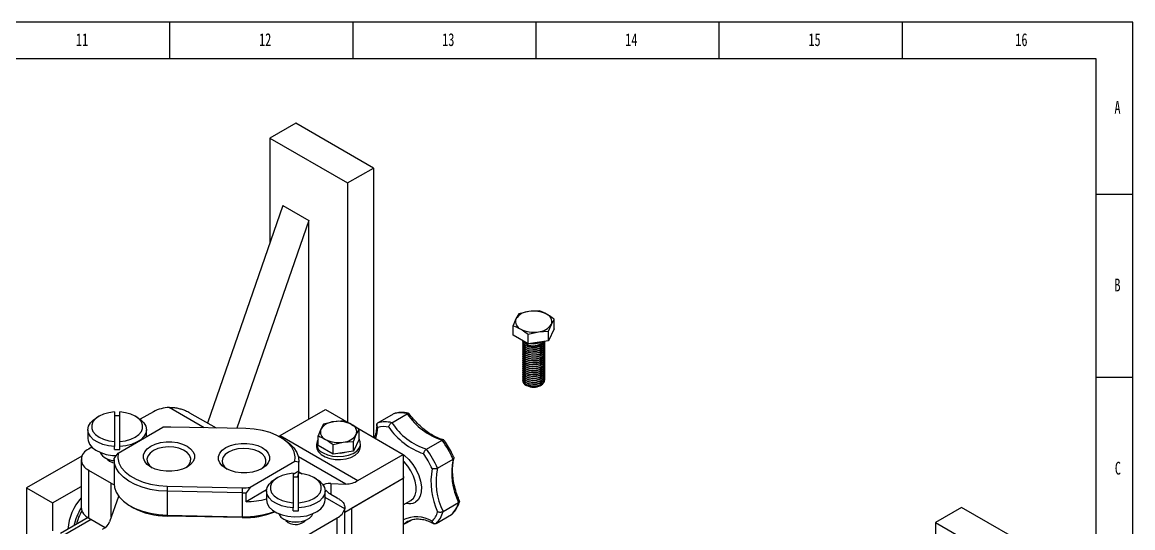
# Model space of a CAD drawing. Header units: millimetres. Extents: x 0 to 841, y 0 to 594.
# Drawn here: x 537.7 to 841, y 456 to 594 of the extents above; entities that cross this region are included whole.
import ezdxf

# ---------------------------------------------------------------- set-up
doc = ezdxf.new("R2010")
doc.units = ezdxf.units.MM
doc.layers.add('10', color=7, linetype='Continuous')
doc.layers.add('5', color=7, linetype='Continuous')
doc.styles.add('SLDTEXTSTYLE4', font='TXT', dxfattribs={"width": 0.7})

msp = doc.modelspace()

# ---------------------------------------------------------------- linework, layer by layer
at = {"color": 7, "linetype": 'Continuous', "lineweight": 25}
for p, q in [((612.46, 566.45), (605.39, 562.37)), ((633.68, 554.2), (612.46, 566.45)), ((605.39, 562.37), (626.6, 550.12)), ((605.39, 562.37), (605.39, 533.79)), ((626.6, 550.12), (633.68, 554.2)), ((633.68, 554.2), (633.68, 480.72)), ((626.6, 550.12), (626.6, 484.8)), ((608.93, 543.99), (588.35, 484.58)), ((608.93, 543.99), (616, 539.91)), ((616, 539.91), (596.33, 483.13)), ((616, 485.62), (616, 539.91)), ((672.57, 513.01), (671.83, 511.17)), ((673.32, 514.39), (672.57, 513.01)), ((676.11, 515.05), (673.32, 514.39)), ((678.9, 515.25), (676.11, 515.05)), ((682.23, 511.51), (682.98, 512.89)), ((682.98, 510.26), (682.98, 512.89)), ((671.83, 508.54), (671.83, 511.17)), ((675.91, 508.81), (678.7, 509.47)), ((678.7, 509.47), (681.48, 509.67)), ((681.48, 509.67), (682.23, 511.51)), ((682.98, 510.26), (681.48, 507.04)), ((681.48, 507.04), (681.48, 509.67)), ((675.91, 506.18), (671.83, 508.54)), ((674.4, 506.96), (674.4, 506.87)), ((675.91, 506.18), (675.91, 508.81)), ((681.48, 507.04), (675.91, 506.18)), ((680.4, 506.87), (680.4, 506.88)), ((674.4, 506.43), (674.4, 506.34)), ((674.4, 505.9), (674.4, 505.81)), ((674.4, 505.37), (674.4, 505.28)), ((674.4, 504.84), (674.4, 504.75)), ((674.4, 504.31), (674.4, 504.22)), ((674.4, 503.77), (674.4, 503.69)), ((680.4, 506.34), (680.4, 506.43)), ((680.4, 505.81), (680.4, 505.9)), ((680.4, 505.28), (680.4, 505.37)), ((680.4, 504.75), (680.4, 504.84)), ((680.4, 504.22), (680.4, 504.31)), ((680.4, 503.69), (680.4, 503.77)), ((674.4, 503.24), (674.4, 503.16)), ((674.4, 502.71), (674.4, 502.63)), ((674.4, 502.18), (674.4, 502.09)), ((674.4, 501.65), (674.4, 501.56)), ((674.4, 501.12), (674.4, 501.03)), ((674.4, 500.59), (674.4, 500.5)), ((680.4, 503.16), (680.4, 503.24)), ((680.4, 502.63), (680.4, 502.71)), ((680.4, 502.09), (680.4, 502.18)), ((680.4, 501.56), (680.4, 501.65)), ((680.4, 501.03), (680.4, 501.12)), ((680.4, 500.5), (680.4, 500.59)), ((674.4, 500.06), (674.4, 499.97)), ((674.4, 499.53), (674.4, 499.44)), ((674.4, 499), (674.4, 498.91)), ((674.4, 498.47), (674.4, 498.38)), ((674.4, 497.94), (674.4, 497.85)), ((674.4, 497.41), (674.4, 497.32)), ((680.4, 499.97), (680.4, 500.06)), ((680.4, 499.44), (680.4, 499.53)), ((680.4, 498.91), (680.4, 499)), ((680.4, 498.38), (680.4, 498.47)), ((680.4, 497.85), (680.4, 497.94)), ((680.4, 497.32), (680.4, 497.41)), ((674.4, 496.88), (674.4, 496.79)), ((674.4, 496.35), (674.4, 496.17)), ((675.28, 494.95), (675.49, 494.83)), ((679.31, 494.83), (679.52, 494.95)), ((680.4, 496.79), (680.4, 496.88)), ((680.4, 496.17), (680.4, 496.35)), ((608.22, 481.13), (620.59, 488.27)), ((620.59, 488.27), (627.66, 484.19)), ((558.72, 486.43), (558.01, 486.03)), ((562.92, 487.6), (562.92, 479.56)), ((564.42, 479.56), (564.42, 487.6)), ((569.33, 486.03), (568.62, 486.43)), ((573.57, 487.66), (569.99, 485.59)), ((583.47, 487.4), (590.67, 483.24)), ((634.87, 484.63), (639.11, 487.08)), ((638.65, 484.67), (642.89, 487.12)), ((555.67, 482.76), (555.67, 480.31)), ((563.91, 476.37), (576.16, 483.44)), ((571.67, 480.85), (571.67, 482.76)), ((598.8, 483.08), (578.3, 483.49)), ((619.3, 482.89), (618.55, 481.05)), ((620.05, 484.27), (619.3, 482.89)), ((622.84, 484.94), (620.05, 484.27)), ((625.62, 485.14), (622.84, 484.94)), ((627.67, 484.18), (641.81, 476.02)), ((628.96, 481.4), (629.71, 482.78)), ((629.71, 480.15), (629.71, 482.78)), ((562.92, 479.56), (562.92, 478.16)), ((564.42, 478.16), (564.42, 479.56)), ((607.85, 480.92), (608.22, 481.13)), ((608.22, 481.13), (629.43, 468.88)), ((608.93, 480.31), (608.22, 480.72)), ((618.55, 478.43), (618.55, 481.05)), ((622.63, 478.7), (625.42, 479.36)), ((625.42, 479.36), (628.21, 479.56)), ((628.21, 479.56), (628.96, 481.4)), ((629.71, 480.15), (628.21, 476.93)), ((628.21, 476.93), (628.21, 479.56)), ((648.17, 477.44), (652.41, 479.89)), ((556.78, 477.97), (555.89, 477.45)), ((562.82, 474.92), (563.91, 476.37)), ((562.92, 477.35), (562.92, 478.16)), ((564.42, 477.35), (564.42, 478.16)), ((618.13, 478.88), (618.13, 478.06)), ((622.63, 476.07), (618.55, 478.43)), ((622.63, 476.07), (622.63, 478.7)), ((628.21, 476.93), (622.63, 476.07)), ((630.13, 478.06), (630.13, 478.88)), ((554.05, 475.57), (538.92, 466.84)), ((553.84, 474.6), (553.84, 461.53)), ((562.81, 474.6), (562.81, 468.06)), ((612.22, 474.05), (599.97, 466.98)), ((613.31, 473.86), (612.22, 474.05)), ((613.31, 471.41), (613.31, 473.86)), ((613.32, 470.85), (613.32, 474.19)), ((629.43, 468.88), (641.81, 476.02)), ((641.81, 476.02), (641.81, 469.49)), ((651.17, 472.25), (655.41, 474.69)), ((555.89, 471.74), (562.08, 468.17)), ((555.89, 471.74), (555.89, 458.67)), ((613.31, 471.41), (611.71, 470.49)), ((611.71, 470.86), (611.71, 462.82)), ((613.21, 462.82), (613.21, 470.86)), ((613.24, 470.86), (613.31, 471.41)), ((545.99, 462.76), (553.84, 467.29)), ((577.33, 467.34), (577.3, 465.94)), ((577.33, 467.34), (597.84, 466.93)), ((607.51, 469.7), (606.8, 469.29)), ((618.12, 469.29), (617.41, 469.7)), ((622.01, 468.08), (626.1, 467.92)), ((625.83, 460.27), (641.81, 469.49)), ((627.66, 461.33), (641.81, 469.49)), ((641.81, 469.49), (641.81, 447.08)), ((538.92, 466.84), (545.99, 462.76)), ((538.92, 466.84), (538.92, 450.37)), ((564, 464.52), (561.61, 457.63)), ((564.04, 464.64), (564, 464.52)), ((597.8, 465.53), (577.3, 465.94)), ((577.3, 465.94), (577.3, 459.41)), ((597.84, 466.93), (597.8, 465.53)), ((597.8, 465.53), (597.8, 459)), ((599.97, 466.98), (598.89, 465.54)), ((604.48, 466.31), (598.89, 463.09)), ((598.89, 463.09), (598.89, 465.54)), ((604.46, 466.02), (604.46, 463.58)), ((620.46, 463.58), (620.46, 466.02)), ((622.01, 465.15), (623.78, 464.13)), ((545.99, 462.76), (545.99, 455.16)), ((567.21, 461.94), (567.91, 461.53)), ((611.71, 462.82), (611.71, 461.43)), ((611.71, 460.61), (611.71, 461.43)), ((613.21, 461.43), (613.21, 462.82)), ((613.21, 460.61), (613.21, 461.43)), ((625.83, 448.47), (625.83, 461.53)), ((627.66, 461.33), (627.66, 450.1)), ((641.81, 462.22), (643.89, 463.43)), ((652.67, 460.39), (656.91, 462.84)), ((794.19, 461.54), (787.12, 457.46)), ((815.4, 449.29), (794.19, 461.54)), ((555.73, 458.77), (548.17, 454.41)), ((555.89, 458.67), (560.42, 456.06)), ((577.3, 459.41), (597.8, 459)), ((577.3, 459.41), (577.33, 459.17)), ((597.84, 458.76), (577.33, 459.17)), ((597.84, 458.76), (597.8, 459)), ((606.1, 448.47), (623.78, 458.68)), ((623.78, 445.61), (623.78, 458.68)), ((642.16, 457.04), (644, 458.1)), ((650.75, 457.14), (654.99, 459.59)), ((787.12, 457.46), (808.33, 445.21)), ((787.12, 457.46), (787.12, 404.38))]:
    msp.add_line(p, q, dxfattribs=at)
at = {"color": 8, "linetype": 'Continuous', "lineweight": 25}
for p, q in [((587.47, 483.31), (577.91, 488.83)), ((626.1, 467.92), (613.18, 475.38)), ((613.32, 471.27), (614.21, 470.75)), ((562.08, 458.99), (562.08, 468.17)), ((622.01, 468.08), (622.01, 465.15)), ((625.8, 461.18), (620.46, 464.26)), ((556.6, 458.27), (549.05, 453.9))]:
    msp.add_line(p, q, dxfattribs=at)
at = {"color": 7, "linetype": 'Continuous', "lineweight": 25, "flags": 128}
for points in [[(675.28, 506.18), (674.68, 506.67), (674.48, 507)], [(675.28, 506.26), (674.68, 506.76), (674.54, 506.97)], [(680.4, 506.88), (680.3, 506.51), (679.86, 505.96), (679.12, 505.54), (678.18, 505.29), (677.14, 505.23), (676.13, 505.39), (675.28, 505.73)], [(680.4, 506.87), (680.3, 506.42), (679.86, 505.88), (679.12, 505.45), (678.18, 505.2), (677.14, 505.14), (676.13, 505.3), (675.28, 505.65)], [(680.38, 506.65), (680.39, 506.58), (680.3, 505.98), (679.86, 505.43), (679.12, 505.01), (678.18, 504.75), (677.14, 504.7), (676.13, 504.86), (675.28, 505.2)], [(677.86, 506.48), (678.93, 506.63), (679.18, 506.69)], [(680.4, 506.34), (680.3, 505.89), (679.86, 505.35), (679.12, 504.92), (678.18, 504.67), (677.14, 504.61), (676.13, 504.77), (675.28, 505.11)], [(680.38, 506.12), (680.39, 506.05), (680.3, 505.45), (679.86, 504.9), (679.12, 504.48), (678.18, 504.22), (677.14, 504.17), (676.13, 504.33), (675.28, 504.67)], [(680.4, 505.81), (680.3, 505.36), (679.86, 504.82), (679.12, 504.39), (678.18, 504.14), (677.14, 504.08), (676.13, 504.24), (675.28, 504.58)], [(680.38, 505.59), (680.39, 505.52), (680.3, 504.92), (679.86, 504.37), (679.12, 503.95), (678.18, 503.69), (677.14, 503.64), (676.13, 503.8), (675.28, 504.14)], [(680.4, 505.28), (680.3, 504.83), (679.86, 504.28), (679.12, 503.86), (678.18, 503.61), (677.14, 503.55), (676.13, 503.71), (675.28, 504.05)], [(680.38, 505.06), (680.39, 504.99), (680.3, 504.39), (679.86, 503.84), (679.12, 503.42), (678.18, 503.16), (677.14, 503.11), (676.13, 503.27), (675.28, 503.61)], [(680.4, 504.75), (680.3, 504.3), (679.86, 503.75), (679.12, 503.33), (678.18, 503.07), (677.14, 503.02), (676.13, 503.18), (675.28, 503.52)], [(680.38, 504.53), (680.39, 504.46), (680.3, 503.86), (679.86, 503.31), (679.12, 502.89), (678.18, 502.63), (677.14, 502.58), (676.13, 502.74), (675.28, 503.08)], [(680.4, 504.22), (680.3, 503.77), (679.86, 503.22), (679.12, 502.8), (678.18, 502.54), (677.14, 502.49), (676.13, 502.65), (675.28, 502.99)], [(680.38, 504), (680.39, 503.93), (680.3, 503.33), (679.86, 502.78), (679.12, 502.36), (678.18, 502.1), (677.14, 502.05), (676.13, 502.21), (675.28, 502.55)], [(680.4, 503.69), (680.3, 503.24), (679.86, 502.69), (679.12, 502.27), (678.18, 502.01), (677.14, 501.96), (676.13, 502.12), (675.28, 502.46)], [(680.38, 503.47), (680.39, 503.4), (680.3, 502.8), (679.86, 502.25), (679.12, 501.83), (678.18, 501.57), (677.14, 501.52), (676.13, 501.67), (675.28, 502.02)], [(680.4, 503.16), (680.3, 502.71), (679.86, 502.16), (679.12, 501.74), (678.18, 501.48), (677.14, 501.43), (676.13, 501.59), (675.28, 501.93)], [(680.38, 502.93), (680.39, 502.86), (680.3, 502.27), (679.86, 501.72), (679.12, 501.29), (678.18, 501.04), (677.14, 500.99), (676.13, 501.14), (675.28, 501.49)], [(680.4, 502.63), (680.3, 502.18), (679.86, 501.63), (679.12, 501.21), (678.18, 500.95), (677.14, 500.9), (676.13, 501.06), (675.28, 501.4)], [(680.38, 502.4), (680.39, 502.33), (680.3, 501.73), (679.86, 501.19), (679.12, 500.76), (678.18, 500.51), (677.14, 500.46), (676.13, 500.61), (675.28, 500.96)], [(680.4, 502.09), (680.3, 501.65), (679.86, 501.1), (679.12, 500.68), (678.18, 500.42), (677.14, 500.37), (676.13, 500.53), (675.28, 500.87)], [(680.38, 501.87), (680.39, 501.8), (680.3, 501.2), (679.86, 500.66), (679.12, 500.23), (678.18, 499.98), (677.14, 499.93), (676.13, 500.08), (675.28, 500.43)], [(680.4, 501.56), (680.3, 501.12), (679.86, 500.57), (679.12, 500.15), (678.18, 499.89), (677.14, 499.84), (676.13, 499.99), (675.28, 500.34)], [(680.38, 501.34), (680.39, 501.27), (680.3, 500.67), (679.86, 500.13), (679.12, 499.7), (678.18, 499.45), (677.14, 499.4), (676.13, 499.55), (675.28, 499.9)], [(680.4, 501.03), (680.3, 500.59), (679.86, 500.04), (679.12, 499.61), (678.18, 499.36), (677.14, 499.31), (676.13, 499.46), (675.28, 499.81)], [(680.38, 500.81), (680.39, 500.74), (680.3, 500.14), (679.86, 499.6), (679.12, 499.17), (678.18, 498.92), (677.14, 498.87), (676.13, 499.02), (675.28, 499.37)], [(680.4, 500.5), (680.3, 500.05), (679.86, 499.51), (679.12, 499.08), (678.18, 498.83), (677.14, 498.78), (676.13, 498.93), (675.28, 499.28)], [(680.38, 500.28), (680.39, 500.21), (680.3, 499.61), (679.86, 499.07), (679.12, 498.64), (678.18, 498.39), (677.14, 498.34), (676.13, 498.49), (675.28, 498.84)], [(680.4, 499.97), (680.3, 499.52), (679.86, 498.98), (679.12, 498.55), (678.18, 498.3), (677.14, 498.25), (676.13, 498.4), (675.28, 498.75)], [(680.38, 499.75), (680.39, 499.68), (680.3, 499.08), (679.86, 498.54), (679.12, 498.11), (678.18, 497.86), (677.14, 497.8), (676.13, 497.96), (675.28, 498.31)], [(680.4, 499.44), (680.3, 498.99), (679.86, 498.45), (679.12, 498.02), (678.18, 497.77), (677.14, 497.72), (676.13, 497.87), (675.28, 498.22)], [(680.38, 499.22), (680.39, 499.15), (680.3, 498.55), (679.86, 498.01), (679.12, 497.58), (678.18, 497.33), (677.14, 497.27), (676.13, 497.43), (675.28, 497.77)], [(680.4, 498.91), (680.3, 498.46), (679.86, 497.92), (679.12, 497.49), (678.18, 497.24), (677.14, 497.19), (676.13, 497.34), (675.28, 497.69)], [(680.38, 498.69), (680.39, 498.62), (680.3, 498.02), (679.86, 497.48), (679.12, 497.05), (678.18, 496.8), (677.14, 496.74), (676.13, 496.9), (675.28, 497.24)], [(680.4, 498.38), (680.3, 497.93), (679.86, 497.39), (679.12, 496.96), (678.18, 496.71), (677.14, 496.66), (676.13, 496.81), (675.28, 497.16)], [(680.38, 498.16), (680.39, 498.09), (680.3, 497.49), (679.86, 496.94), (679.12, 496.52), (678.18, 496.27), (677.14, 496.21), (676.13, 496.37), (675.28, 496.71)], [(680.4, 497.85), (680.3, 497.4), (679.86, 496.86), (679.12, 496.43), (678.18, 496.18), (677.14, 496.12), (676.13, 496.28), (675.28, 496.63)], [(680.38, 497.63), (680.39, 497.56), (680.3, 496.96), (679.86, 496.41), (679.12, 495.99), (678.18, 495.73), (677.14, 495.68), (676.13, 495.84), (675.28, 496.18)], [(680.4, 497.32), (680.3, 496.87), (679.86, 496.33), (679.12, 495.9), (678.18, 495.65), (677.14, 495.59), (676.13, 495.75), (675.28, 496.09)], [(680.38, 497.1), (680.39, 497.03), (680.3, 496.43), (679.86, 495.88), (679.12, 495.46), (678.18, 495.2), (677.14, 495.15), (676.13, 495.31), (675.28, 495.65)], [(680.4, 496.79), (680.3, 496.34), (679.86, 495.8), (679.12, 495.37), (678.18, 495.12), (677.14, 495.06), (676.13, 495.22), (675.28, 495.56)], [(680.38, 496.57), (680.39, 496.5), (680.3, 495.9), (679.86, 495.35), (679.12, 494.93), (678.18, 494.67), (677.14, 494.62), (676.13, 494.78), (675.28, 495.12)], [(675.28, 494.95), (676.13, 494.6), (677.14, 494.45), (678.18, 494.5), (679.12, 494.75), (679.86, 495.18), (680.3, 495.72), (680.4, 496.17)], [(562.92, 478.16), (561.27, 478.36), (559.73, 478.74), (558.36, 479.31), (557.22, 480.03), (556.37, 480.87), (555.85, 481.79), (555.67, 482.76), (555.85, 483.73), (556.37, 484.65), (557.22, 485.49), (558.01, 486.03)], [(562.92, 487.6), (561.39, 487.4), (559.97, 487.01), (558.73, 486.44), (557.75, 485.73), (557.07, 484.92), (556.72, 484.03), (556.72, 483.12), (557.07, 482.24), (557.75, 481.42), (558.73, 480.71), (559.97, 480.15), (561.39, 479.76), (562.92, 479.56)], [(564.42, 479.56), (565.96, 479.76), (567.38, 480.15), (568.61, 480.71), (569.59, 481.42), (570.28, 482.24), (570.63, 483.12), (570.63, 484.03), (570.28, 484.92), (569.59, 485.73), (568.61, 486.44), (567.38, 487.01), (565.96, 487.4), (564.42, 487.6)], [(569.33, 486.03), (570.12, 485.49), (570.97, 484.65), (571.49, 483.73), (571.67, 482.76), (571.49, 481.79), (570.97, 480.87), (570.12, 480.03), (568.99, 479.31), (567.62, 478.74), (566.07, 478.36), (564.42, 478.16)], [(612.22, 474.05), (612.3, 475.39), (612, 476.71), (611.33, 477.99), (610.3, 479.18), (608.95, 480.27), (607.3, 481.21), (605.41, 481.97), (603.32, 482.55), (601.1, 482.93), (598.8, 483.08)], [(555.67, 480.31), (555.72, 479.81), (556.09, 478.84), (556.82, 477.93), (557.86, 477.14), (559.18, 476.49), (560.71, 476.02), (562.38, 475.75), (563.45, 475.69)], [(572.86, 478.27), (574.09, 478.84), (575.5, 479.23), (577.03, 479.43), (578.6, 479.43), (580.13, 479.23), (581.54, 478.84), (582.76, 478.27), (583.74, 477.56), (584.42, 476.75), (584.77, 475.87), (584.77, 474.96), (584.42, 474.08), (583.74, 473.26), (582.76, 472.56), (581.54, 471.99), (580.13, 471.6), (578.6, 471.4), (577.03, 471.4), (575.5, 471.6), (574.09, 471.99), (572.86, 472.56), (571.89, 473.26), (571.21, 474.08), (570.86, 474.96), (570.86, 475.87), (571.21, 476.75), (571.89, 477.56), (572.86, 478.27)], [(608.93, 480.31), (609.3, 480.09), (610.77, 479.02), (611.93, 477.83), (612.75, 476.56), (613.21, 475.22), (613.31, 473.86)], [(619.89, 476.43), (621.08, 475.9), (622.46, 475.55), (623.94, 475.42), (625.44, 475.5), (626.85, 475.79), (628.1, 476.28), (629.09, 476.93), (629.77, 477.71), (630.1, 478.56), (630.06, 479.42), (629.71, 480.16)], [(563.91, 476.37), (563.83, 475.03), (564.13, 473.71), (564.8, 472.43), (565.83, 471.23), (567.19, 470.15), (568.83, 469.21), (570.73, 468.44), (572.81, 467.87), (575.03, 467.49), (577.33, 467.34)], [(573.57, 477.05), (572.65, 476.36), (572.05, 475.56), (571.82, 474.71), (571.96, 473.84), (572.47, 473.02), (573.24, 472.35)], [(582.39, 472.36), (582.55, 472.47), (583.32, 473.22), (583.74, 474.06), (583.79, 474.92), (583.46, 475.77), (582.78, 476.54), (581.78, 477.2), (580.54, 477.68), (579.12, 477.98), (577.63, 478.06), (576.14, 477.92), (574.76, 477.58), (573.57, 477.05)], [(593.37, 477.86), (594.6, 478.43), (596.01, 478.82), (597.54, 479.02), (599.1, 479.02), (600.63, 478.82), (602.04, 478.43), (603.27, 477.86), (604.25, 477.16), (604.93, 476.34), (605.28, 475.46), (605.28, 474.55), (604.93, 473.67), (604.25, 472.86), (603.27, 472.15), (602.04, 471.58), (600.63, 471.19), (599.1, 470.99), (597.54, 470.99), (596.01, 471.19), (594.6, 471.58), (593.37, 472.15), (592.39, 472.86), (591.71, 473.67), (591.36, 474.55), (591.36, 475.46), (591.71, 476.34), (592.39, 477.16), (593.37, 477.86)], [(594.08, 476.64), (593.16, 475.95), (592.56, 475.16), (592.32, 474.3), (592.46, 473.43), (592.97, 472.62), (593.75, 471.94)], [(602.89, 471.94), (603.06, 472.07), (603.83, 472.81), (604.25, 473.65), (604.29, 474.51), (603.97, 475.36), (603.28, 476.14), (602.29, 476.79), (601.04, 477.27), (599.63, 477.57), (598.13, 477.65), (596.65, 477.51), (595.27, 477.17), (594.08, 476.64)], [(618.13, 478.06), (618.2, 477.52), (618.62, 476.69), (619.39, 475.94), (620.45, 475.33), (621.75, 474.89), (623.19, 474.64), (624.69, 474.62), (626.16, 474.81), (627.5, 475.2), (628.63, 475.77), (629.48, 476.49), (629.98, 477.31), (630.13, 478.06)], [(624.59, 476.37), (625.66, 476.52), (625.9, 476.58)], [(560.84, 474.84), (560.95, 474.68), (561.55, 474.19)], [(561.55, 474.19), (562.4, 473.84), (562.81, 473.75)], [(577.3, 465.94), (574.95, 466.1), (572.68, 466.46), (570.53, 467.03), (568.57, 467.78), (566.83, 468.7), (565.37, 469.77), (564.21, 470.95), (563.39, 472.23), (562.92, 473.56), (562.82, 474.92)], [(611.71, 470.86), (610.18, 470.66), (608.76, 470.27), (607.53, 469.71), (606.54, 469), (605.86, 468.18), (605.51, 467.3), (605.51, 466.39), (605.86, 465.5), (606.54, 464.68), (607.53, 463.98), (608.76, 463.41), (610.18, 463.02), (611.71, 462.82)], [(612.95, 469.82), (613.01, 469.99), (613.21, 470.7)], [(613.21, 462.82), (614.75, 463.02), (616.17, 463.41), (617.4, 463.98), (618.38, 464.68), (619.07, 465.5), (619.42, 466.39), (619.42, 467.3), (619.07, 468.18), (618.38, 469), (617.4, 469.71), (616.17, 470.27), (614.75, 470.66), (613.21, 470.86)], [(562.08, 468.17), (562.65, 467.79), (562.83, 467.66)], [(562.81, 468.06), (562.93, 467.01), (563.4, 465.67), (564.22, 464.4), (565.38, 463.22), (566.85, 462.16), (568.58, 461.24), (570.55, 460.49), (572.69, 459.93), (574.96, 459.56), (577.3, 459.41)], [(611.71, 461.43), (610.06, 461.62), (608.52, 462.01), (607.15, 462.57), (606.01, 463.29), (605.16, 464.13), (604.64, 465.06), (604.46, 466.02), (604.64, 466.99), (605.16, 467.92), (606.01, 468.76), (606.8, 469.29)], [(618.12, 469.29), (618.91, 468.76), (619.76, 467.92), (620.28, 466.99), (620.46, 466.02), (620.28, 465.06), (619.76, 464.13), (618.91, 463.29), (617.78, 462.57), (616.41, 462.01), (614.86, 461.62), (613.21, 461.43)], [(604.46, 463.58), (604.65, 462.58), (605.2, 461.64), (606.09, 460.78), (607.28, 460.06), (608.71, 459.49), (610.32, 459.13), (612.03, 458.96), (613.76, 459.02), (615.42, 459.28), (616.95, 459.75), (618.27, 460.4), (619.32, 461.19), (620.04, 462.1), (620.42, 463.08), (620.46, 463.58)], [(607.79, 459.83), (607.89, 459.57), (608.4, 458.88), (609.22, 458.3), (610.28, 457.87), (611.5, 457.62), (612.79, 457.57), (614.05, 457.73), (615.2, 458.07), (616.15, 458.58), (616.82, 459.22), (617.14, 459.83)], [(609.63, 458.11), (609.74, 457.94), (610.34, 457.45)], [(611.74, 457.6), (612.46, 457.52), (613.18, 457.6)]]:
    msp.add_lwpolyline(points, dxfattribs=at)
at = {"color": 8, "linetype": 'Continuous', "lineweight": 25, "flags": 128}
for points in [[(641.81, 475.97), (642.17, 475.7), (643.34, 474.61), (644.4, 473.3), (645.31, 471.83), (646.02, 470.27), (646.51, 468.69), (646.74, 467.17), (646.7, 465.78), (646.41, 464.58), (645.87, 463.63), (645.1, 462.97)], [(643.89, 463.43), (644.58, 464.03), (645.06, 464.9), (645.31, 466.01), (645.31, 467.29), (645.06, 468.68), (644.58, 470.11), (643.89, 471.51), (643.03, 472.81), (642.03, 473.94), (641.81, 474.15)], [(643.07, 457.71), (642.98, 457.66), (642.16, 457.04)]]:
    msp.add_lwpolyline(points, dxfattribs=at)
at = {"color": 7, "linetype": 'Continuous', "lineweight": 25}
for centre, radius, start, end in [((674.65, 512.27), 2.2, 160.539, 249.2579), ((676.38, 510.49), 4.56, 93.4335, 146.5611), ((677.41, 507.48), 7.68, 62.6428, 99.7711), ((680.16, 512.24), 2.2, 340.539, 69.2579), ((677.39, 517.03), 7.68, 242.6428, 279.7711), ((678.42, 514.03), 4.56, 273.4335, 326.5611), ((675.83, 506.96), 1.43, 183.7966, 247.5236), ((675.81, 507.03), 1.4, 179.3063, 247.9804), ((675.78, 506.47), 1.36, 172.5542, 248.5963), ((677.35, 509.54), 3.95, 238.3816, 317.1318), ((677.36, 509.71), 4.02, 238.848, 314.6057), ((677.41, 510.74), 4.55, 258.7691, 298.817), ((677.42, 510.91), 4.63, 262.4882, 295.0979), ((675.83, 506.43), 1.43, 183.7966, 247.5236), ((675.83, 505.9), 1.43, 183.7966, 247.5236), ((675.83, 505.37), 1.43, 183.7966, 247.5236), ((675.83, 504.84), 1.43, 183.7966, 247.5236), ((675.83, 504.31), 1.43, 183.7966, 247.5236), ((675.83, 503.78), 1.43, 183.7966, 247.5236), ((675.78, 505.94), 1.36, 172.5542, 248.5963), ((675.78, 505.41), 1.36, 172.5542, 248.5963), ((675.78, 504.88), 1.36, 172.5542, 248.5963), ((675.78, 504.35), 1.36, 172.5542, 248.5963), ((675.78, 503.82), 1.36, 172.5542, 248.5963), ((675.78, 503.29), 1.36, 172.5542, 248.5963), ((675.83, 503.25), 1.43, 183.7966, 247.5236), ((675.83, 502.72), 1.43, 183.7966, 247.5236), ((675.83, 502.19), 1.43, 183.7966, 247.5236), ((675.83, 501.66), 1.43, 183.7966, 247.5236), ((675.83, 501.13), 1.43, 183.7966, 247.5236), ((675.83, 500.6), 1.43, 183.7966, 247.5236), ((675.78, 502.76), 1.36, 172.5542, 248.5963), ((675.78, 502.23), 1.36, 172.5542, 248.5963), ((675.78, 501.7), 1.36, 172.5542, 248.5963), ((675.78, 501.17), 1.36, 172.5542, 248.5963), ((675.78, 500.64), 1.36, 172.5542, 248.5963), ((675.83, 500.07), 1.43, 183.7966, 247.5236), ((675.83, 499.54), 1.43, 183.7966, 247.5236), ((675.83, 499.01), 1.43, 183.7966, 247.5236), ((675.83, 498.48), 1.43, 183.7966, 247.5236), ((675.83, 497.94), 1.43, 183.7966, 247.5236), ((675.78, 500.11), 1.36, 172.5542, 248.5963), ((675.78, 499.57), 1.36, 172.5542, 248.5963), ((675.78, 499.04), 1.36, 172.5542, 248.5963), ((675.78, 498.51), 1.36, 172.5542, 248.5963), ((675.78, 497.98), 1.36, 172.5542, 248.5963), ((675.78, 497.45), 1.36, 172.5542, 248.5963), ((675.83, 497.41), 1.43, 183.7966, 247.5236), ((675.83, 496.88), 1.43, 183.7966, 247.5236), ((675.83, 496.27), 1.43, 183.7966, 247.5236), ((675.78, 496.92), 1.36, 172.5542, 248.5963), ((675.78, 496.39), 1.36, 172.5542, 248.5963), ((677.4, 498.42), 4.07, 242.0554, 297.95), ((578.22, 479.03), 9.8, 91.8138, 118.3158), ((563.67, 472.73), 13.83, 86.8923, 93.1077), ((641.08, 480.36), 7, 74.9675, 106.3036), ((658.02, 497.14), 18.14, 213.5281, 251.9888), ((577.81, 459.31), 24.18, 88.8562, 93.9227), ((621.37, 482.16), 2.2, 160.539, 249.2579), ((623.11, 480.38), 4.56, 93.4335, 146.5611), ((624.14, 477.37), 7.68, 62.6428, 99.7711), ((626.89, 482.13), 2.2, 340.539, 69.2579), ((636.42, 477.05), 6.54, 77.4793, 103.7918), ((636.84, 477.91), 7, 74.9675, 106.3036), ((653.72, 494.48), 19.35, 214.8153, 250.7016), ((653.77, 494.69), 18.14, 213.5281, 251.9888), ((620.78, 478.85), 2.58, 149.6252, 249.7655), ((624.12, 486.92), 7.68, 242.6428, 279.7711), ((625.15, 483.92), 4.56, 273.4335, 326.5611), ((630.22, 463.61), 27.52, 23.7417, 36.2583), ((556.98, 474.6), 3.06, 110.7834, 249.2166), ((562.83, 478.78), 4.43, 209.9959, 269.7463), ((563.67, 491.16), 13.83, 266.8923, 273.1077), ((626.21, 461.3), 25.85, 24.7545, 35.2455), ((625.97, 461.17), 27.52, 23.7417, 36.2583), ((673.16, 470.93), 18.14, 168.0154, 206.4709), ((668.7, 468.54), 19.35, 169.3024, 205.1839), ((668.91, 468.48), 18.14, 168.0154, 206.4709), ((612.46, 455.99), 13.83, 86.8923, 93.1077), ((626.09, 474.23), 6.31, 270.1691, 302.0268), ((564.22, 454.7), 14.01, 137.7827, 176.2816), ((598.32, 491.51), 25.98, 268.8598, 271.2509), ((598.32, 491.1), 24.18, 268.8562, 273.9227), ((565.94, 453.62), 14.38, 147.1918, 168.2814), ((557.35, 461.88), 3.52, 185.6948, 245.6253), ((577.23, 478.74), 19.57, 241.5463, 270.2823), ((598.45, 487.33), 24.24, 271.03, 284.3553), ((622.16, 462.05), 3.74, 295.5885, 346.5586), ((650.15, 464.65), 7, 313.707, 345.0382), ((565.02, 454.13), 12.76, 149.5048, 167.1661), ((598.47, 482.63), 23.63, 268.3863, 290.1164), ((598.55, 480.11), 21.36, 268.0802, 292.4418), ((612.41, 460.83), 3.97, 238.4749, 316.6357), ((612.46, 474.42), 13.83, 266.8923, 273.1077), ((644.95, 462.27), 6.54, 316.2184, 342.5268), ((645.91, 462.2), 7, 313.707, 345.0382), ((557.85, 459.2), 4.08, 296.9576, 337.3773)]:
    msp.add_arc(centre, radius, start, end, dxfattribs=at)
at = {"color": 8, "linetype": 'Continuous', "lineweight": 25}
for centre, radius, start, end in [((623.16, 483.9), 11.7, 342.3253, 357.5556), ((643.56, 465.95), 3.35, 254.4812, 297.3332), ((645.39, 451.03), 7.96, 57.4562, 116.7582)]:
    msp.add_arc(centre, radius, start, end, dxfattribs=at)
at = {"color": 7, "linetype": 'Continuous', "lineweight": 25}
msp.add_ellipse((626.96, 465.22), major_axis=(6.98, -2.3), ratio=0.244529, start_param=2.436629, end_param=3.111438, dxfattribs=at)
for points, knots in [([(680.94, 514.3), (680.27, 514.64), (679.59, 514.99), (678.91, 515.24), (678.9, 515.25)], [0, 0, 0, 0, 0.973005, 1, 1, 1, 1]), ([(682.98, 512.89), (682.81, 513.02), (682.13, 513.55), (681.45, 513.98), (680.94, 514.3)], [0, 0, 0, 0, 0.253067, 1, 1, 1, 1]), ([(671.83, 511.17), (671.84, 511.16), (672.52, 510.91), (673.2, 510.56), (673.87, 510.22)], [0, 0, 0, 0, 0.026995, 1, 1, 1, 1]), ([(673.87, 510.22), (674.38, 509.9), (675.06, 509.47), (675.74, 508.94), (675.91, 508.81)], [0, 0, 0, 0, 0.7469333, 1, 1, 1, 1]), ([(577.91, 488.83), (578.3, 488.83), (579.07, 488.83), (580.22, 488.65), (581.34, 488.35), (582.23, 488.02), (582.94, 487.69), (583.29, 487.5), (583.47, 487.4)], [0, 0, 0, 0, 0.188201, 0.382104, 0.570217, 0.763622, 0.881146, 1, 1, 1, 1]), ([(643.35, 487.19), (643.07, 487.25), (642.24, 487.43), (640.97, 487.49), (639.89, 487.33), (639.34, 487.17), (639.22, 487.13)], [0, 0, 0, 0, 0.198511, 0.567471, 0.903273, 1, 1, 1, 1]), ([(642.89, 487.12), (642.97, 487.16), (643.11, 487.23), (643.29, 487.21), (643.39, 487.17), (643.41, 487.12), (643.41, 487.12)], [0, 0, 0, 0, 0.328424, 0.656374, 0.997114, 1, 1, 1, 1]), ([(652.89, 479.95), (652.64, 480.02), (651.91, 480.21), (650.64, 480.73), (649.09, 481.61), (647.53, 482.74), (646.01, 484.09), (644.62, 485.56), (643.8, 486.63), (643.42, 487.12)], [0, 0, 0, 0, 0.081404, 0.238712, 0.395782, 0.55278, 0.709972, 0.867454, 1, 1, 1, 1]), ([(627.66, 484.19), (627, 484.53), (626.31, 484.88), (625.64, 485.13), (625.62, 485.14)], [0, 0, 0, 0, 0.973005, 1, 1, 1, 1]), ([(629.71, 482.78), (629.54, 482.91), (628.86, 483.44), (628.18, 483.87), (627.66, 484.19)], [0, 0, 0, 0, 0.2530667, 1, 1, 1, 1]), ([(634.58, 484.29), (634.57, 483.99), (634.53, 483.12), (634.33, 481.83), (634.03, 480.99), (633.89, 480.6)], [0, 0, 0, 0, 0.216922, 0.63107, 1, 1, 1, 1]), ([(634.86, 483.4), (634.85, 483.4), (634.78, 483.49), (634.66, 483.68), (634.57, 483.97), (634.57, 484.25), (634.67, 484.48), (634.8, 484.58), (634.87, 484.63)], [0, 0, 0, 0, 0.00437, 0.210105, 0.424548, 0.621195, 0.810461, 1, 1, 1, 1]), ([(637.83, 483.44), (637.83, 483.44), (637.84, 483.53), (637.89, 483.72), (638.02, 484.01), (638.21, 484.29), (638.43, 484.52), (638.58, 484.62), (638.65, 484.67)], [0, 0, 0, 0, 0.00437, 0.210105, 0.424548, 0.621195, 0.810461, 1, 1, 1, 1]), ([(618.55, 481.05), (618.57, 481.05), (619.24, 480.8), (619.93, 480.45), (620.59, 480.11)], [0, 0, 0, 0, 0.026995, 1, 1, 1, 1]), ([(620.59, 480.11), (621.11, 479.79), (621.79, 479.36), (622.46, 478.83), (622.63, 478.7)], [0, 0, 0, 0, 0.746933, 1, 1, 1, 1]), ([(652.41, 479.89), (652.48, 479.93), (652.63, 479.99), (652.8, 479.99), (652.88, 479.93), (652.91, 479.9)], [0, 0, 0, 0, 0.338523, 0.6765568, 1, 1, 1, 1]), ([(655.66, 475.15), (655.52, 475.44), (655.09, 476.4), (654.22, 477.96), (653.36, 479.29), (652.87, 479.96), (652.8, 480.06)], [0, 0, 0, 0, 0.167093, 0.560092, 0.932739, 1, 1, 1, 1]), ([(648.17, 477.44), (648.09, 477.39), (647.94, 477.29), (647.72, 477.05), (647.53, 476.78), (647.39, 476.49), (647.34, 476.31), (647.32, 476.22), (647.32, 476.22)], [0, 0, 0, 0, 0.189539, 0.378805, 0.575452, 0.789895, 0.99563, 1, 1, 1, 1]), ([(657.17, 463.3), (657.06, 463.57), (656.65, 464.52), (656.1, 466.16), (655.59, 468.18), (655.3, 470.13), (655.22, 471.97), (655.34, 473.65), (655.58, 474.61), (655.7, 475.09)], [0, 0, 0, 0, 0.062652, 0.220379, 0.37792, 0.535082, 0.6918, 0.848104, 1, 1, 1, 1]), ([(655.41, 474.69), (655.47, 474.74), (655.61, 474.83), (655.68, 474.99), (655.7, 475.1), (655.66, 475.15), (655.66, 475.15)], [0, 0, 0, 0, 0.320018, 0.639574, 0.971594, 1, 1, 1, 1]), ([(641.81, 469.31), (641.83, 469.35), (641.9, 469.48), (641.93, 469.75), (641.9, 470.02), (641.83, 470.16), (641.81, 470.21)], [0, 0, 0, 0, 0.1603811, 0.5052538, 0.8516698, 1, 1, 1, 1]), ([(651.17, 472.25), (651.08, 472.21), (650.92, 472.13), (650.61, 472.06), (650.28, 472.03), (649.96, 472.05), (649.77, 472.1), (649.69, 472.13), (649.69, 472.13)], [0, 0, 0, 0, 0.189539, 0.378805, 0.575452, 0.789895, 0.99563, 1, 1, 1, 1]), ([(620.63, 466.26), (620.76, 466.1), (621.07, 465.73), (621.67, 465.36), (622.01, 465.15)], [0, 0, 0, 0, 0.426274, 1, 1, 1, 1]), ([(623.78, 464.13), (624.03, 463.97), (624.56, 463.65), (625.15, 463.12), (625.57, 462.57), (625.78, 462.06), (625.84, 461.59), (625.81, 461.32), (625.8, 461.18)], [0, 0, 0, 0, 0.188299, 0.382216, 0.570471, 0.764004, 0.881326, 1, 1, 1, 1]), ([(655.09, 459.65), (655.28, 459.84), (655.8, 460.35), (656.5, 461.39), (656.97, 462.43), (657.16, 463.07), (657.2, 463.2)], [0, 0, 0, 0, 0.200512, 0.552307, 0.908392, 1, 1, 1, 1]), ([(656.91, 462.84), (656.98, 462.89), (657.12, 462.98), (657.19, 463.13), (657.21, 463.25), (657.17, 463.29), (657.17, 463.3)], [0, 0, 0, 0, 0.325539, 0.650608, 0.988355, 1, 1, 1, 1]), ([(643.09, 457.68), (643.31, 457.81), (643.87, 458.15), (644.95, 458.39), (646.3, 458.42), (647.75, 458.15), (649.1, 457.68), (649.96, 457.23), (650.31, 457.05)], [0, 0, 0, 0, 0.1224453, 0.3178518, 0.5089275, 0.6947161, 0.8774516, 1, 1, 1, 1]), ([(652.67, 460.39), (652.59, 460.35), (652.43, 460.27), (652.11, 460.2), (651.78, 460.18), (651.46, 460.21), (651.27, 460.27), (651.19, 460.3), (651.19, 460.3)], [0, 0, 0, 0, 0.189539, 0.378805, 0.575452, 0.789895, 0.99563, 1, 1, 1, 1]), ([(642.16, 457.04), (642.09, 457), (641.97, 456.95), (641.85, 456.97), (641.81, 456.98)], [0, 0, 0, 0, 0.664332, 1, 1, 1, 1]), ([(650.75, 457.14), (650.67, 457.1), (650.51, 457.04), (650.26, 457.07), (650.02, 457.2), (649.82, 457.43), (649.71, 457.63), (649.67, 457.74), (649.67, 457.74)], [0, 0, 0, 0, 0.189539, 0.378805, 0.575452, 0.789895, 0.99563, 1, 1, 1, 1])]:
    msp.add_open_spline(points, degree=3, knots=knots, dxfattribs=at)
at = {"layer": '5', "color": 7}
for p, q in [((841, 594), (0, 594)), ((841, 0), (841, 594))]:
    msp.add_line(p, q, dxfattribs=at)
at = {"layer": '5'}
for p, q in [((578, 594), (578, 584)), ((628, 594), (628, 584)), ((678, 594), (678, 584)), ((728, 594), (728, 584)), ((778, 594), (778, 584)), ((841, 547), (831, 547)), ((841, 497), (831, 497))]:
    msp.add_line(p, q, dxfattribs=at)
at = {"layer": '5', "color": 7, "lineweight": 25}
for p, q in [((831, 584), (25, 584)), ((831, 10), (831, 584))]:
    msp.add_line(p, q, dxfattribs=at)

# ---------------------------------------------------------------- texts
at = {"layer": '10', "char_height": 3.5, "attachment_point": 2, "style": 'SLDTEXTSTYLE4'}
for s, insert in [('11', (554.09, 591)), ('12', (604.09, 591)), ('13', (654.09, 591)), ('14', (704.09, 591)), ('15', (754.09, 591)), ('16', (810.59, 591)), ('A', (836.82, 572.5)), ('B', (836.82, 524)), ('C', (836.93, 474))]:
    msp.add_mtext(s, dxfattribs=dict(at, insert=insert))

doc.saveas('drawing.dxf')
